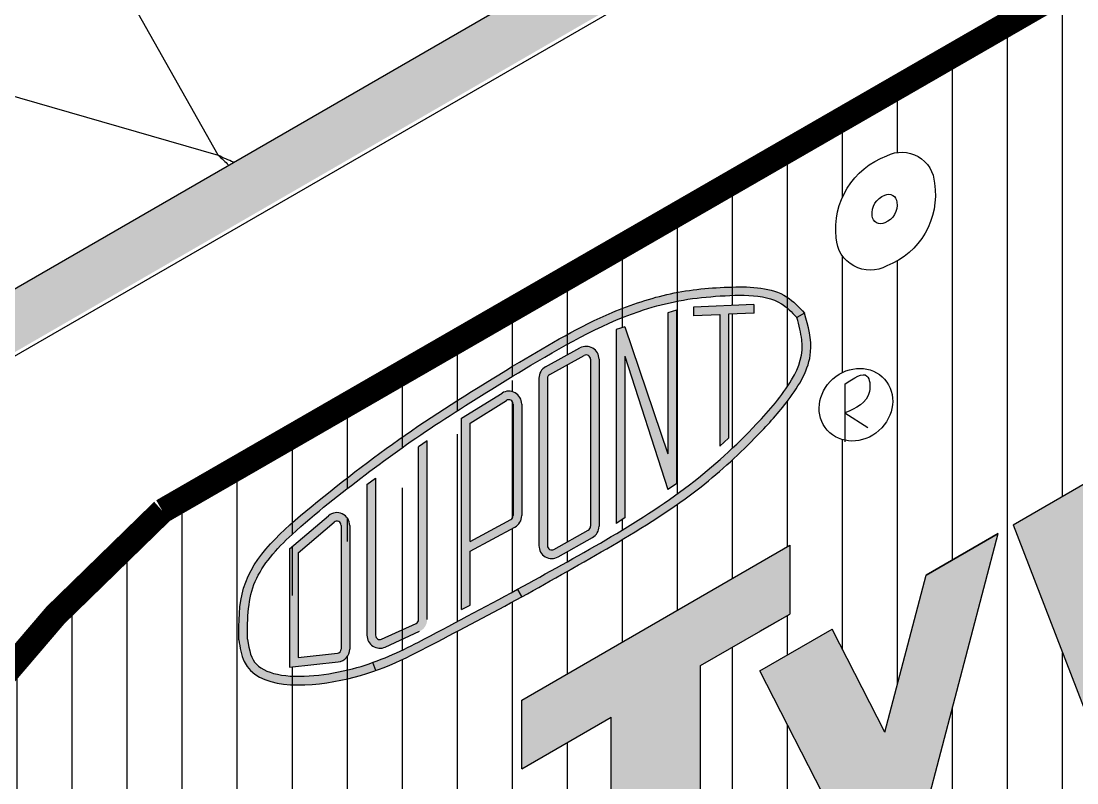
# Model space of a CAD drawing. Extents: x -129 to 51, y 0 to 100.
# Drawn here: x 18.335 to 22.173, y 54.736 to 57.504 of the extents above; entities that cross this region are included whole.
import ezdxf

# ---------------------------------------------------------------- set-up
doc = ezdxf.new("R2010")
doc.units = 0
doc.header["$LTSCALE"] = 1.5
doc.header["$MEASUREMENT"] = 0
doc.linetypes.add('DASHED', pattern=[0.75, 0.5, -0.25])
for name, color, linetype in [('DUPONTLOGO', 242, 'CONTINUOUS'), ('FASTENING', 7, 'CONTINUOUS'), ('INSULATION', 40, 'CONTINUOUS'), ('STRUCTURE', 252, 'CONTINUOUS'), ('TYVEK', 160, 'DASHED')]:
    doc.layers.add(name, color=color, linetype=linetype)

# ---------------------------------------------------------------- blocks, each defined once
blk = doc.blocks.new('A$C1409495A')
at = {"layer": 'DUPONTLOGO', "color": 242}
for p, q in [((0.2343235615273898, 0.523827359091797), (0.2343235615273898, 1.616091367395711e-07)), ((0.2343235615273898, 0.2619137603504669), (0.4408312526641112, 0.1288168849679323))]:
    blk.add_line(p, q, dxfattribs=at)
blk.add_ellipse((0.333973993873542, 0.3360725358395484), major_axis=(0.2603864479023359, 0.231586749987972), ratio=0.9031737347499492, dxfattribs=at)
blk.add_spline([(0.2343235615273898, 0.523827359091797), (0.4345512185534517, 0.5967801724010542), (0.456416738787766, 0.4563911861724819), (0.2343235615273898, 0.2619137603504669)], degree=3, dxfattribs=at)

msp = doc.modelspace()

# ---------------------------------------------------------------- hatches: boundary and pattern name
at = {"layer": 'DUPONTLOGO'}
h = msp.add_hatch(color=242, dxfattribs=at)
edge = h.paths.add_edge_path()
edge.add_spline(control_points=[(21.18313473866252, 56.44301636680471), (21.16252282047135, 56.46483620886859), (21.09483393649373, 56.53649187643789), (20.90726054360014, 56.54235882847046), (20.69614941034956, 56.52233711670365), (20.42975482783572, 56.43372384967613), (20.25625272563936, 56.33044987156883), (20.14654792285487, 56.26515007832361)], knot_values=[0, 0, 0, 0, 0.220285061790062, 0.7234091388884258, 1.286951353986312, 1.843132986659582, 2.799533914085796, 2.799533914085796, 2.799533914085796, 2.799533914085796], degree=3, periodic=0)
edge.add_spline(control_points=[(20.14654792285487, 56.26515007832361), (20.01330506028089, 56.18375918932195), (19.74907528670683, 56.0223554506417), (19.41349047025367, 55.76408698460081), (19.12666477546554, 55.51704423997105), (19.12640875432989, 55.32032740988859), (19.12632440467436, 55.2555163668047)], knot_values=[0, 0, 0, 0, 1.163314494387957, 2.30693276554946, 3.267609377414544, 3.739631528208764, 3.739631528208764, 3.739631528208764, 3.739631528208764], degree=3, periodic=0)
edge.add_spline(control_points=[(19.12632440467436, 55.2555163668047), (19.12657988226936, 55.25389386771885), (19.12683535986435, 55.252271368633), (19.12709205984509, 55.25064991025646)], knot_values=[0, 0, 0, 0, 0.0117372134535125, 0.0117372134535125, 0.0117372134535125, 0.0117372134535125], degree=3, periodic=0)
edge.add_line((19.1270920598451, 55.25064991025638), (19.15796640814419, 55.25553920869367))
edge.add_spline(control_points=[(19.1579664081442, 55.25553920869368), (19.15783668345579, 55.25633992850307), (19.15770726777725, 55.25714499810686), (19.15757808062349, 55.25795442201199)], knot_values=[0.001174582396085617, 0.001174582396085617, 0.001174582396085617, 0.001174582396085617, 0.002358172592853305, 0.002358172592853305, 0.002358172592853305, 0.002358172592853305], degree=3, periodic=0)
edge.add_spline(control_points=[(19.15757808063003, 55.25795442197224), (19.15771029139091, 55.33584026878042), (19.1594132124082, 55.40717117840082), (19.21309063705771, 55.5294769311438), (19.26234096311895, 55.58564281023571), (19.40446965374517, 55.71622899498848), (19.49783502649384, 55.78811177030466), (19.67454666604358, 55.92291314776228), (19.76345915109091, 55.98590404600638), (19.95620081170323, 56.11225179704718), (20.05937946295166, 56.17528457360184), (20.1625316697387, 56.23829710203511)], knot_values=[0.001204580648238207, 0.001204580648238207, 0.001204580648238207, 0.001204580648238207, 0.1148556554967574, 0.1148556554967574, 0.2297113109935148, 0.2297113109935148, 0.3984913275604529, 0.3984913275604529, 0.5672713441273911, 0.5672713441273911, 0.7479263056417517, 0.7479263056417517, 0.7479263056417517, 0.7479263056417517], degree=3, periodic=0)
edge.add_spline(control_points=[(20.1625316697387, 56.23829710203511), (20.29894343346719, 56.31949372917983), (20.4344772581158, 56.3993068624261), (20.6667024853537, 56.47847889388898), (20.75222163878148, 56.49590964631732), (20.93216851187686, 56.50993607508007), (21.03580167785808, 56.51580244113505), (21.11751649891708, 56.46569641089818), (21.13563333667221, 56.44764838097851), (21.15503751565171, 56.42723715615469)], knot_values=[0, 0, 0, 0, 0.2378461726929006, 0.2378461726929006, 0.3759363467751121, 0.3759363467751121, 0.5140265208573236, 0.5140265208573236, 0.5560477353908875, 0.5560477353908875, 0.5560477353908875, 0.5560477353908875], degree=3, periodic=0)
edge.add_line((21.15503751565178, 56.42723715615463), (21.18313473866249, 56.44301636680473))
for color, points in [(242, [(20.49847957166842, 55.67798204360567), (20.52972957166819, 55.69864489169123), (20.52972957166865, 56.28672705610951), (20.68597957166842, 55.8019591321201), (20.71722957166842, 55.82262198020584), (20.71722957166842, 56.4539855339652), (20.68597957166865, 56.44394197781425), (20.68597957166865, 55.9311913104799), (20.52972957166853, 56.39372419705913), (20.49847957166842, 56.38368064090808)]), (242, [(20.90607095443168, 56.43882665365229), (20.99847957166831, 56.44279688333778), (20.99847957166843, 56.47407571210495), (20.77972957166842, 56.46467737059015), (20.77972957166842, 56.433398541823), (20.87482095443168, 56.43748403343589), (20.87482095443168, 55.95963966191713), (20.90607095443168, 55.98890462861723)]), (182, [(22.37391966886603, 55.3838070520837), (22.20316649339291, 55.82509440768276), (21.94090696697376, 55.67367879950724), (22.21153990565641, 54.97426636680469), (22.53629943207555, 55.16176636680468), (22.8069323707582, 56.17367879950726), (22.54467284433905, 56.02226319133163)]), (242, [(19.81097957166853, 55.97902210752396), (19.77972957166853, 55.9576318119562), (19.77972957166831, 55.32926421106404, -0.293438824916739), (19.77060525263899, 55.3150557005187), (19.64560525263898, 55.25786567213778, -0.5462656304043499), (19.62347957166831, 55.27207418268314), (19.62347957166842, 55.84297669233699), (19.59222957166853, 55.82078121022009), (19.59222957166831, 55.27207418268306, 0.5462656304051979), (19.65860661458043, 55.22944865104704), (19.78360661458054, 55.28663867942804, 0.2934388249164515), (19.81097957166842, 55.32926421106404)]), (182, [(21.88678037923726, 55.64242879950723), (21.62452085281811, 55.49101319133147), (21.47457834094881, 54.92045796908911), (21.2830145018719, 55.29384440768281), (21.02075497545284, 55.14242879950721), (21.35943011004769, 54.48230054693125), (21.237261326399, 54.01742879950731), (21.49952085281812, 54.16884440768288)]), (182, [(20.47948909808756, 54.97426636680464), (20.47948909808756, 53.97426636680467), (20.80424862450671, 54.16176636680467), (20.80424862450682, 55.16176636680467), (21.12900815092596, 55.34926636680468), (21.12900815092596, 55.59926636680468), (20.15472957166842, 55.03676636680468), (20.15472957166842, 54.78676636680468)])]:
    msp.add_hatch(color=color, dxfattribs=at).paths.add_polyline_path(points)
h = msp.add_hatch(color=242, dxfattribs=at)
edge = h.paths.add_edge_path()
edge.add_spline(control_points=[(21.18313473866252, 56.44301636680471), (21.19606193711238, 56.39551171604316), (21.22647120665921, 56.28376424536425), (21.13170610635148, 56.12778536764754), (20.99025425506657, 55.97239964589383), (20.7847988559241, 55.78153433393906), (20.48801251417258, 55.59735413193458), (20.26520182798854, 55.47328256383913), (20.15472957166844, 55.41176636680469)], knot_values=[0, 0, 0, 0, 0.07140672790437241, 0.16797347427779, 0.251697098529822, 0.3916885399395568, 0.5846187000068773, 0.7743438912938334, 0.7743438912938334, 0.7743438912938334, 0.7743438912938334], degree=3, periodic=0)
edge.add_line((20.15472957166844, 55.41176636680476), (20.13996402762302, 55.43931254016188))
edge.add_spline(control_points=[(20.13996397161804, 55.43931250900039), (20.35417684773561, 55.55858615004926), (20.57260661198975, 55.67269575248081), (20.85180774303849, 55.88554227160704), (20.93340146006445, 55.96133082749778), (21.0551286396279, 56.08960962287577), (21.1013323912353, 56.14248074761172), (21.16454824158959, 56.24876011159699), (21.17894506769058, 56.29442616580791), (21.16976703171727, 56.37137502568829), (21.16275719647252, 56.39870797079035), (21.15503751565171, 56.42723715615462)], knot_values=[0.0002505584379334802, 0.0002505584379334802, 0.0002505584379334802, 0.0002505584379334802, 0.3681301305683303, 0.3681301305683303, 0.5353339496185356, 0.5353339496185356, 0.6400473331687101, 0.6400473331687101, 0.7273425474151587, 0.7273425474151587, 0.7705355621334626, 0.7705355621334626, 0.7705355621334626, 0.7705355621334626], degree=3, periodic=0)
edge.add_line((21.15503751565171, 56.42723715615465), (21.18313473866242, 56.44301636680473))
h = msp.add_hatch(color=242, dxfattribs=at)
h.paths.add_polyline_path([(20.43597957166831, 56.27555047741421, 0.5705986825332909), (20.36649649519811, 56.31661311862633), (20.241496495198, 56.2477912047075, 0.2733997692986938), (20.21722957166831, 56.20672856349539), (20.21722957166853, 55.59797746915996, 0.5736723652120748), (20.28709202337789, 55.55712599808597), (20.41209202337777, 55.62746450458582, 0.2709125763483403), (20.43597957166842, 55.66831597565983)])
h.paths.add_polyline_path([(20.24847957166842, 55.59797746916, 0.5736723652121557), (20.27176705557154, 55.58436031213533), (20.39676705557154, 55.65469881863524, 0.270912576348355), (20.40472957166842, 55.66831597565991), (20.40472957166842, 56.27555047741425, 0.5705986825360141), (20.38156854617828, 56.28923802448496), (20.25656854617839, 56.22041611056614, 0.2733997692978893), (20.24847957166853, 56.20672856349546)], flags=16)
h = msp.add_hatch(color=242, dxfattribs=at)
h.paths.add_polyline_path([(19.93597957166831, 55.36535518759528), (19.96722957167615, 55.38219875569848), (19.9672295717663, 55.5779172079471), (20.13009503699457, 55.66570074569245, 0.2758007751185078), (20.15472957145798, 55.7069636505351), (20.15472957163215, 56.11262318348217, 0.5880955590562669), (20.08312683389452, 56.1524453458165), (19.93597957191159, 56.06107363992033)])
h.paths.add_polyline_path([(19.96722957178256, 55.61341746550866), (20.11526805997014, 55.6932093489344, 0.2758007751164118), (20.12347957145787, 55.70696365054854), (20.12347957163215, 56.11262318349559, 0.5880955590582391), (20.09961199238624, 56.12589723760705), (19.96722957198026, 56.04369382165387)], flags=16)
at = {"layer": 'DUPONTLOGO', "linetype": 'CONTINUOUS'}
h = msp.add_hatch(color=256, dxfattribs=at)
edge = h.paths.add_edge_path()
edge.add_line((19.31097957166841, 55.58674409253119), (19.31097957166841, 55.15610909091571))
edge.add_line((19.31097957166841, 55.15610909091571), (19.48800004601671, 55.17565878831851))
edge.add_arc((19.4828545716683, 55.22225052276498), 0.04687500000000024, 276.3020641363324, 359.9999999999296)
edge.add_line((19.5297295716683, 55.22225052276492), (19.52972957166875, 55.67111054499559))
edge.add_arc((19.48285457166875, 55.67111054499564), 0.04687500000000024, 359.9999999999345, 490.3159340501479)
edge.add_line((19.45252635977144, 55.70685219000697), (19.31097957166841, 55.58674409253119))
edge = h.paths.add_edge_path(flags=16)
edge.add_line((19.3422295716683, 55.57227673580917), (19.34222957166841, 55.19100025439571))
edge.add_line((19.34222957166841, 55.19100025439571), (19.4845697297844, 55.20671994461618))
edge.add_arc((19.4828545716683, 55.22225052276498), 0.01562500000000008, 276.3020641363324, 359.9999999999296)
edge.add_line((19.49847957166818, 55.22225052276496), (19.49847957166875, 55.67111054499563))
edge.add_arc((19.48285457166875, 55.67111054499564), 0.01562500000000008, 359.9999999999345, 490.3159340501479)
edge.add_line((19.47274516770298, 55.68302442666609), (19.3422295716683, 55.57227673580917))
at = {"layer": 'DUPONTLOGO'}
h = msp.add_hatch(color=242, dxfattribs=at)
edge = h.paths.add_edge_path()
edge.add_spline(control_points=[(20.13996397161822, 55.4393125090004), (20.01724962081585, 55.37352952950472), (19.89463649284858, 55.30725475255592), (19.72524011793877, 55.21996372361433), (19.67229156709595, 55.19439608473575), (19.61348056170458, 55.17340463546888)], knot_values=[0.2810519083259743, 0.2810519083259743, 0.2810519083259743, 0.2810519083259743, 0.4864092395876137, 0.4864092395876137, 0.5821236414411974, 0.5821236414411974, 0.5821236414411974, 0.5821236414411974], degree=3, periodic=0)
edge.add_line((19.61348056170457, 55.17340463546887), (19.62398449516567, 55.14397613550928))
edge.add_spline(control_points=[(19.62398449516567, 55.14397613550928), (19.69805929772554, 55.17042009152081), (19.86465019534328, 55.25627544789477), (20.04455809379763, 55.35271127454403), (20.15472957166844, 55.41176636680469)], knot_values=[1.40530041600684, 1.40530041600684, 1.40530041600684, 1.40530041600684, 1.988796057392389, 2.910618207206029, 2.910618207206029, 2.910618207206029, 2.910618207206029], degree=3, periodic=0)
edge.add_line((20.15472951514692, 55.41176633650823), (20.13996397161825, 55.4393125090004))
h = msp.add_hatch(color=242, dxfattribs=at)
edge = h.paths.add_edge_path()
edge.add_line((19.62398449516567, 55.14397613550928), (19.61348056170457, 55.17340463546888))
edge.add_spline(control_points=[(19.61348056170457, 55.17340463546888), (19.59469634801874, 55.16669997422427), (19.57531406942419, 55.16046215812101), (19.47166609614937, 55.13125209439735), (19.36296919646352, 55.11469144138651), (19.24116806182351, 55.13395257232499), (19.20951983740392, 55.14738384193654), (19.17184882799555, 55.18579086528126), (19.1645140119404, 55.21512441850697), (19.1579664081442, 55.25553920869368)], knot_values=[0.002358172592853314, 0.002358172592853314, 0.002358172592853314, 0.002358172592853314, 0.03292931765770496, 0.03292931765770496, 0.1592148645761405, 0.1592148645761405, 0.221312472747484, 0.221312472747484, 0.2810519083259742, 0.2810519083259742, 0.2810519083259742, 0.2810519083259742], degree=3, periodic=0)
edge.add_line((19.1579664081442, 55.25553920869368), (19.12709205984512, 55.25064991025639))
edge.add_spline(control_points=[(19.12709205984509, 55.25064991025646), (19.13127346222937, 55.22423787118187), (19.15689769982149, 55.07560251810956), (19.42218590897927, 55.08299783494377), (19.58510320060761, 55.13009590623517), (19.62398449516567, 55.14397613550928)], knot_values=[0.0117372134535125, 0.0117372134535125, 0.0117372134535125, 0.0117372134535125, 0.2029254331721758, 1.099028038328669, 1.405300416006835, 1.405300416006835, 1.405300416006835, 1.405300416006835], degree=3, periodic=0)
at = {"layer": 'STRUCTURE'}
h = msp.add_hatch(dxfattribs=at)
h.set_pattern_fill('AR-SAND', color=256, scale=0.25, style=0)
h.set_pattern_definition([(37.50000000000001, (42.1475380656392, 3.360580708223253), (-0.01574833952740204, 0.4817059422532897), [0, -0.38, 0, -0.425, 0, -0.40625]), (7.499999999999999, (42.1475380656392, 3.360580708223253), (0.4424441763169318, 0.7055365163074351), [0, -0.205, 0, -0.3425, 0, -0.13125]), (327.5, (41.84003806563919, 3.360580708223253), (0.7785354654378738, 0.001414763384241124), [0, -0.125, 0, -0.45, 0, -0.5875]), (317.5, (41.84003806563919, 3.360580708223253), (0.7515316511430733, 0.2194188912335623), [0, -0.0625, 0, -0.295, 0, -0.3375])])
h.paths.add_polyline_path([(26.14097534454596, 60.82130520322249), (25.93346458902232, 60.93243892033657), (18.03342502005539, 56.37134894858404), (18.23342502005541, 56.2558788947461)])
h.paths.add_polyline_path([(18.24513628459767, 56.24911739301007), (18.0334250200554, 56.37134894858403, 0.02202440919495274), (16.84693383929339, 54.87330372245079, 0.06029966926027795), (16.34971062569689, 53.98046696718202, 0.04506024657636597), (16.00721538347437, 52.86384404979011, 0.02073115222964359), (15.75801951966604, 51.37737546503193, -0.04479910819463411), (15.56959161803926, 50.51110643926955, -0.02091384948871538), (15.37997222354544, 49.98436061346246, -0.05565526587535707), (15.07651613285285, 49.42697873939607, -0.01612494577826618), (14.47202679047921, 48.61846836033071, -0.03370422444087551), (13.98638800213907, 48.08834372586792), (12.92698837822125, 47.07783496825171), (13.12698837822118, 46.96236491441385), (13.12698837822118, 46.93693315967219), (14.15203901143912, 47.91467811868597, 0.03370422444086479), (14.65950923055978, 48.46863400291748, 0.01612494577826873), (15.27326553964739, 49.28953904016035, 0.05565526587535749), (15.60219034063852, 49.89370131479096, 0.02091384948871565), (15.79860704392435, 50.43932946032309, 0.04479910819463601), (15.99615765710624, 51.34753878464493, -0.02073115222964427), (16.24206443964656, 52.81438779826377, -0.04506024657635373), (16.57190044837503, 53.8897383460184, -0.06032015627787331), (17.0412535558954, 54.73244932425321, -0.02256722528568807)])
h.paths.add_polyline_path([(13.12698837822119, 46.96236491441384), (12.92698837822125, 47.07783496825172), (12.92516137111753, 43.88994149308294), (13.12698837822119, 44.00646636996397)])
h.paths.add_polyline_path([(13.12698837822119, 44.00646636996399), (12.92516137111753, 43.88994149308296), (12.92382686684543, 41.56140240146918), (13.12698837822118, 41.67869775475095)])
h.paths.add_polyline_path([(13.12698837822119, 41.67869775475095), (12.92382686684542, 41.56140240146918), (12.92332144960228, 40.67951402324987), (13.12698837822119, 40.56192686718671)])
at = {"layer": 'TYVEK', "linetype": 'CONTINUOUS'}
h = msp.add_hatch(dxfattribs=at)
h.set_pattern_fill('_USER', color=23, scale=0.2, angle=90, style=0, pattern_type=0)
h.set_pattern_definition([(90, (46.92086073828949, 4.450215177516299), (-0.2, 1.224646799147353e-17), [])])
h.paths.add_polyline_path([(26.15268660908933, 55.7060973021497), (26.15268660908932, 59.93418874641839), (18.84865655728817, 55.72398571385559, 0.1848847346174889), (16.8928961964907, 51.95124372632974, -0.2090498273154992), (14.47554690615618, 47.09241318097661), (14.47554690615615, 42.19517480364613), (16.72992745729011, 43.49674202169917), (16.72992745729011, 42.86245739932899), (16.74970353697597, 42.87385676516881), (16.74970353697597, 43.40808180783795), (16.74970353697597, 46.74369590994041, 0.1873724276781026), (18.47762694137795, 49.51916773356331, -0.1847270097084923), (19.77953145922442, 52.03247096865214)])
h.paths.add_polyline_path([(20.4952807584281, 53.1869769423777), (20.62097271216329, 53.25954522570169, 0.3993521555093776), (20.69945272662566, 53.22731244478283, 0.4628738758270946), (20.77407263915395, 53.3373180289853, 0.3831592690513251), (20.64397454168456, 53.35386271455713, -0.3469283405920024), (20.48400276444248, 53.46664142577772, -0.3477098040752655), (20.63899285205736, 53.71635189672717, -0.3833598428823601), (20.91193505246928, 53.65929350360977), (20.79052771517863, 53.58919894474339, 0.3060042769293316), (20.66427940375388, 53.61005873448379, -0.0005307271542823453), (20.66450011171002, 53.6101597160194, 0.4995739648528311), (20.61779383652276, 53.50963894565584, 0.3169971070557916), (20.68521986603657, 53.4823960314637, -0.3848399220599851), (20.91718611582163, 53.40258303284924, -0.35133031343654), (20.78491708633429, 53.13594585698393, -0.08200931940644268), (20.71913240144231, 53.10367109081655, -0.4325825023770511)], flags=16)
h.paths.add_polyline_path([(20.47948909808756, 53.97426636680467), (20.47948909808756, 54.97426636680462), (20.15472957166842, 54.78676636680468), (20.15472957166842, 55.03676636680468), (21.12900815092596, 55.59926636680468), (21.12900815092596, 55.34926636680468), (20.80424862450681, 55.16176636680467), (20.80424862450671, 54.16176636680466)], flags=16)
edge = h.paths.add_edge_path(flags=16)
edge.add_line((20.15472951563531, 55.41176633559709), (20.13996397161824, 55.43931250900042))
edge.add_spline(control_points=[(20.13996397161822, 55.4393125090004), (20.01724962081585, 55.37352952950472), (19.89463649284858, 55.30725475255592), (19.72524011793877, 55.21996372361433), (19.67229156709595, 55.19439608473576), (19.61348056170457, 55.17340463546888)], knot_values=[0.2810519083259738, 0.2810519083259738, 0.2810519083259738, 0.2810519083259738, 0.4864092395876133, 0.4864092395876133, 0.5821236414411977, 0.5821236414411977, 0.5821236414411977, 0.5821236414411977], degree=3, periodic=0)
edge.add_line((19.61348056170456, 55.17340463546889), (19.62398449516567, 55.14397613550928))
edge.add_spline(control_points=[(19.62398449516567, 55.14397613550928), (19.69805929772554, 55.17042009152081), (19.86465019534328, 55.25627544789477), (20.04455809379763, 55.35271127454403), (20.15472957166844, 55.41176636680469)], knot_values=[0.5621201664027334, 0.5621201664027334, 0.5621201664027334, 0.5621201664027334, 0.7955184229569585, 1.164247282882411, 1.164247282882411, 1.164247282882411, 1.164247282882411], degree=3, periodic=0)
h.paths.add_polyline_path([(20.93307348414123, 53.54122672617171), (20.93307348414123, 53.67713392617172), (21.03387851696875, 53.73533373901037), (21.03387851696874, 53.93878382190978), (21.16978571696874, 54.01724988041456), (21.16978571696874, 53.81379979751515), (21.27059074979626, 53.8719996103538), (21.27059074979626, 53.73609241035378), (21.16978571696876, 53.67789259751516), (21.16978571696876, 53.5295188812653, 0.4361565547310169), (21.20839074132001, 53.50606562902658), (21.27059074979626, 53.54197682066394), (21.27059074979626, 53.42156587237989), (21.19150950731969, 53.37590829574824, -0.6348811617642993), (21.03387851696875, 53.47797754686103), (21.03387851696874, 53.59942653901037)], flags=16)
h.paths.add_polyline_path([(19.31097957166841, 55.15610909091571), (19.31097957166841, 55.58674409253119), (19.45252635977144, 55.70685219000697, -0.6390099729073766), (19.52972957166875, 55.67111054499565), (19.5297295716683, 55.22225052276492, -0.382352585509716), (19.48800004601671, 55.17565878831851)], flags=16)
edge = h.paths.add_edge_path(flags=16)
edge.add_spline(control_points=[(21.18313473866252, 56.44301636680471), (21.19606193711241, 56.39551171604317), (21.22647120665934, 56.28376424536428), (21.13170610635152, 56.12778536764753), (20.99025425506663, 55.97239964589384), (20.78479885592392, 55.78153433393908), (20.48801251417265, 55.59735413193457), (20.26520182798852, 55.47328256383912), (20.15472957166844, 55.41176636680469)], knot_values=[0, 0, 0, 0, 0.1428134558087371, 0.3359469485555722, 0.5033941970596363, 0.7833770798791058, 1.169237400013751, 1.548687782587648, 1.548687782587648, 1.548687782587648, 1.548687782587648], degree=3, periodic=0)
edge.add_line((20.15472957166842, 55.41176636680468), (20.13996402765187, 55.43931254010828))
edge.add_spline(control_points=[(20.13996397161804, 55.43931250900039), (20.35417684773561, 55.55858615004926), (20.57260661198975, 55.67269575248081), (20.85180774303849, 55.88554227160704), (20.93340146006445, 55.96133082749778), (21.0551286396279, 56.08960962287577), (21.1013323912353, 56.14248074761172), (21.16454824158959, 56.24876011159699), (21.17894506769058, 56.29442616580791), (21.16976703171727, 56.37137502568829), (21.16275719647252, 56.39870797079035), (21.15503751565171, 56.42723715615462)], knot_values=[0.0002505584379334802, 0.0002505584379334802, 0.0002505584379334802, 0.0002505584379334802, 0.3681301305683303, 0.3681301305683303, 0.5353339496185356, 0.5353339496185356, 0.6400473331687101, 0.6400473331687101, 0.7273425474151587, 0.7273425474151587, 0.7705355621334626, 0.7705355621334626, 0.7705355621334626, 0.7705355621334626], degree=3, periodic=0)
edge.add_spline(control_points=[(21.15503751565171, 56.42723715615469), (21.13563333667221, 56.44764838097851), (21.11751649891708, 56.46569641089818), (21.03580167785808, 56.51580244113505), (20.93216851187686, 56.50993607508007), (20.75222163878148, 56.49590964631732), (20.6667024853537, 56.47847889388898), (20.4344772581158, 56.3993068624261), (20.29894343346719, 56.31949372917983), (20.1625316697387, 56.23829710203511)], knot_values=[0, 0, 0, 0, 0.04202121453356389, 0.04202121453356389, 0.1801113886157754, 0.1801113886157754, 0.3182015626979868, 0.3182015626979868, 0.5560477353908875, 0.5560477353908875, 0.5560477353908875, 0.5560477353908875], degree=3, periodic=0)
edge.add_spline(control_points=[(19.15757808063003, 55.25795442197224), (19.15771029139091, 55.33584026878042), (19.1594132124082, 55.40717117840082), (19.21309063705771, 55.5294769311438), (19.26234096311895, 55.58564281023571), (19.40446965374517, 55.71622899498848), (19.49783502649384, 55.78811177030466), (19.67454666604358, 55.92291314776228), (19.76345915109091, 55.98590404600638), (19.95620081170323, 56.11225179704718), (20.05937946295166, 56.17528457360184), (20.1625316697387, 56.23829710203511)], knot_values=[0.001204580648238207, 0.001204580648238207, 0.001204580648238207, 0.001204580648238207, 0.1148556554967574, 0.1148556554967574, 0.2297113109935148, 0.2297113109935148, 0.3984913275604529, 0.3984913275604529, 0.5672713441273911, 0.5672713441273911, 0.7479263056417517, 0.7479263056417517, 0.7479263056417517, 0.7479263056417517], degree=3, periodic=0)
edge.add_spline(control_points=[(20.1625316697387, 56.23829710203511), (20.29894343346719, 56.31949372917983), (20.4344772581158, 56.3993068624261), (20.6667024853537, 56.47847889388898), (20.75222163878148, 56.49590964631732), (20.93216851187686, 56.50993607508007), (21.03580167785808, 56.51580244113505), (21.11751649891708, 56.46569641089818), (21.13563333667221, 56.44764838097851), (21.15503751565171, 56.42723715615469)], knot_values=[0, 0, 0, 0, 0.2378461726929006, 0.2378461726929006, 0.3759363467751121, 0.3759363467751121, 0.5140265208573236, 0.5140265208573236, 0.5560477353908875, 0.5560477353908875, 0.5560477353908875, 0.5560477353908875], degree=3, periodic=0)
edge.add_line((21.15503751565177, 56.42723715615461), (21.18313473866251, 56.44301636680471))
h.paths.add_polyline_path([(19.34222957166842, 55.19100025439572), (19.34222957166829, 55.57227673580915), (19.47274516770298, 55.68302442666609, -0.6390099729074254), (19.49847957166875, 55.67111054499565), (19.49847957166816, 55.20825611268233)], flags=0)
h.paths.add_polyline_path([(21.31203402377044, 53.58658930769602), (21.31203402377044, 53.89851715776512), (21.42973311152764, 53.96647075776509), (21.42973311152764, 53.68098745256631, 0.4598255834214107), (21.54890464430121, 53.73056932277846), (21.54890464430121, 54.03527447429167), (21.66660373205841, 54.10322807429163), (21.66660373205841, 53.6502040742917), (21.54890464430121, 53.58225047429177), (21.54890464430121, 53.63607918800506, -0.6959710472274225)], flags=16)
h.paths.add_polyline_path([(21.237261326399, 54.01742879950729), (21.35943011004769, 54.48230054693124), (21.02075497545283, 55.14242879950721), (21.28301450187193, 55.29384440768275), (21.47457834094881, 54.92045796908911), (21.62452085281814, 55.49101319133161), (21.88678037923727, 55.64242879950721), (21.49952085281813, 54.16884440768289)], flags=16)
h.paths.add_polyline_path([(19.9359795716683, 55.36535518759526), (19.93597957191159, 56.06107363992032), (20.08312683389452, 56.1524453458165, -0.5880955590562668), (20.15472957163215, 56.11262318348217), (20.15472957145798, 55.7069636505351, -0.2758007751185078), (20.13009503699457, 55.66570074569245), (19.9672295717663, 55.5779172079471), (19.96722957167615, 55.38219875569848)], flags=16)
h.paths.add_polyline_path([(19.96722957178256, 55.6134174655088), (19.96722957198027, 56.04369382165387), (20.09961199238624, 56.12589723760705, -0.5880955590574741), (20.12347957163215, 56.11262318349562), (20.12347957145386, 55.69763530582629)], flags=0)
h.paths.add_polyline_path([(20.21722957166853, 55.59797746915996), (20.21722957166831, 56.20672856349537, -0.273399769299196), (20.24149649519806, 56.24779120470753), (20.36649649519811, 56.31661311862633, -0.5705986825334423), (20.43597957166831, 56.27555047741419), (20.43597957166842, 55.66831597565983, -0.2709125763483397), (20.41209202337777, 55.62746450458582), (20.28709202337789, 55.55712599808597, -0.5736723652120748)], flags=16)
h.paths.add_polyline_path([(21.7115245394193, 53.94857259828983, -0.2576403943727196), (21.86655989063007, 54.23735865285411, -0.4351274600592392), (22.1393012880347, 54.20608228951323), (22.0001363808266, 54.1257353928749, 0.3602356893497272), (21.87913869247768, 54.11169754836844, 0.3084390351175563), (21.84853975073571, 53.97963350777056, 0.3993521555109383), (21.92701976519821, 53.94740072685139, 0.3480232729077745), (22.02835676246023, 54.06574767933526), (22.16742566361996, 54.14603914685573, -0.2914129419644483), (22.01248412490679, 53.85603413905245, -0.08200931940632017), (21.9466994400149, 53.82375937288513, -0.5131396402509151)], flags=16)
h.paths.add_polyline_path([(20.24847957166842, 55.59797746916), (20.24847957166853, 56.21596252090686), (20.38156854617828, 56.28923802448496, -0.5705986825352611), (20.40472957166842, 56.27555047741428), (20.40472957166842, 55.65917939055713), (20.27176705557154, 55.58436031213533, -0.5736723652121564)], flags=0)
h.paths.add_polyline_path([(20.49847957166842, 55.67798204360567), (20.49847957166842, 56.38368064090808), (20.52972957166853, 56.39372419705913), (20.68597957166865, 55.93119131047989), (20.68597957166865, 56.44394197781424), (20.71722957166842, 56.45398553396519), (20.71722957166842, 55.82262198020582), (20.68597957166842, 55.8019591321201), (20.52972957166865, 56.2867270561095), (20.52972957166819, 55.69864489169125)], flags=16)
h.paths.add_polyline_path([(22.17722920202143, 54.20788106619155, -0.2576403943726342), (22.33226455323207, 54.4966671207558, -0.4351274600595104), (22.60500595063683, 54.465390757415), (22.46584104342872, 54.38504386077668, 0.3602356893497001), (22.34484335507982, 54.37100601627021, 0.3084390351175563), (22.31424441333785, 54.23894197567233, 0.3993521555109131), (22.39272442780034, 54.20670919475316, 0.3480232729078032), (22.49406142506237, 54.32505614723704), (22.64703797664994, 54.41337720047582, -0.1028428954582379), (22.62481601122314, 54.47627200376598, -0.2576403943726852), (22.77985136243388, 54.76505805833023, -0.5350210848522193), (23.08016920103828, 54.68003793091142, -0.2970257038306214), (22.92577559671052, 54.38373354452852, -0.08200931940615812), (22.85999091181876, 54.35145877836128, -0.3897296338737826), (22.64703797664994, 54.41337720047581), (22.63313032622091, 54.40534761475682, -0.2914129419632285), (22.47818878750892, 54.11534260695423, -0.08200931940634186), (22.41240410261701, 54.0830678407869, -0.5131396402507649)], flags=16)
h.paths.add_polyline_path([(20.87482095443168, 55.95963966191712), (20.87482095443167, 56.43748403343589), (20.77972957166842, 56.43339854182299), (20.77972957166842, 56.46467737059014), (20.99847957166842, 56.47407571210496), (20.99847957166831, 56.44279688333778), (20.90607095443167, 56.43882665365228), (20.90607095443168, 55.98890462861723)], flags=16)
edge = h.paths.add_edge_path(flags=16)
edge.add_ellipse((21.36959525012854, 56.1102298239698), major_axis=(0.1041545791609654, 0.09263469999515575), ratio=0.9031737347499474, start_angle=1.9326762412674725e-11, end_angle=213.8665434005842, ccw=False)
edge.add_ellipse((21.36959525012854, 56.1102298239698), major_axis=(0.1041545791609654, 0.09263469999515575), ratio=0.9031737347499474, start_angle=213.8665434005842, end_angle=360.0000000000193, ccw=False)
h.paths.add_polyline_path([(22.21153990565641, 54.97426636680468), (21.94090696697377, 55.67367879950724), (22.20316649339292, 55.82509440768277), (22.37391966886603, 55.38380705208371), (22.54467284433904, 56.0222631913316), (22.8069323707582, 56.17367879950724), (22.53629943207556, 55.1617663668047)], flags=16)
edge = h.paths.add_edge_path(flags=16)
edge.add_spline(control_points=[(21.32973507719008, 56.1853317532707), (21.36205701574683, 56.20725130049728), (21.41592878780341, 56.24378515039929), (21.42873609529777, 56.12461968115682), (21.36963399914622, 56.09832049348567), (21.32973507719008, 56.08056631377416)], knot_values=[0, 0, 0, 0, 0.2131037953859143, 0.3551853509425856, 0.6503918016511808, 0.6503918016511808, 0.6503918016511808, 0.6503918016511808], degree=3, periodic=0)
edge.add_line((21.32973507719008, 56.08056631377417), (21.32973507719008, 56.18533175327068))
h.paths.add_polyline_path([(22.76183122253954, 54.50733291324671, -0.02640882966209148), (22.75786110228588, 54.51939889865678, 0.05170444221436347)], flags=0)
h.paths.add_polyline_path([(21.29784431918457, 56.71633705823967, -0.3458248453514607), (21.48175630648505, 57.01487516024352, -0.546252201092799), (21.65496138724194, 56.91487516024351, -0.3537160203436518), (21.48175630648505, 56.61487516024351, -0.5560120530374328)], flags=16)
h.paths.add_polyline_path([(23.14627880209708, 54.51061105341829), (23.09723751553157, 55.13618087429153), (23.23314471553158, 55.21464693279644), (23.25220798107857, 54.72870141042793), (23.32131009104599, 55.26554923608287), (23.4390091788032, 55.33350283608291), (23.50811128877063, 54.87644725401042), (23.52717455431764, 55.38440513936938), (23.66308175431764, 55.46287119787421), (23.61404046775211, 54.78067337700075), (23.4473000934294, 54.68440577700073), (23.38015963492459, 54.99409890789779), (23.3130191764198, 54.60687865341825)], flags=16)
h.paths.add_polyline_path([(21.42881374953741, 56.79715790695775, -0.3458248453514607), (21.47479174636253, 56.8717924324587, -0.546252201092737), (21.51809301655176, 56.84679243245871, -0.3537160203436518), (21.47479174636253, 56.77179243245871, -0.5560120530374328)], flags=0)
edge = h.paths.add_edge_path(flags=16)
edge.add_spline(control_points=[(23.57868367557109, 56.04537782310673), (23.5726727730946, 55.96589528042229), (23.55643836437956, 55.75122666972769), (23.29061323105429, 55.5248087724968), (22.93419102320371, 55.51585755442912), (22.86812496679834, 55.6670066642499), (22.84652789517601, 55.71641748620695)], knot_values=[0, 0, 0, 0, 0.2331751422885797, 0.629765759285432, 0.945062044858626, 1.098190714087259, 1.098190714087259, 1.098190714087259, 1.098190714087259], degree=3, periodic=0)
edge.add_spline(control_points=[(22.8465278951761, 55.71641748620695), (22.83135222079324, 55.80198929302328), (22.80413194792159, 55.9554775580517), (22.86371554771468, 56.20964051961339), (23.06754789235315, 56.36828954071501), (23.28966681552835, 56.40372725222866), (23.53906999099936, 56.38869351521421), (23.56482701067606, 56.22642462980997), (23.57868367557128, 56.13912782310681)], knot_values=[0, 0, 0, 0, 0.2591187214942894, 0.4647755432335254, 0.7517583366371673, 0.9596592354267633, 1.159852938350307, 1.392956665632407, 1.392956665632407, 1.392956665632407, 1.392956665632407], degree=3, periodic=0)
edge.add_line((23.57868367557128, 56.13912782310683), (23.06105903159186, 55.84027709556609))
edge.add_arc((23.18306721278424, 55.87222420012321), 0.1261214246964334, 194.6731326845612, 367.7023353972596)
edge.add_line((23.30805073688838, 55.88912782310673), (23.57868367557109, 56.04537782310676))
h.paths.add_polyline_path([(23.68955701489904, 54.82427287582426), (23.68955701489904, 55.27729687582431), (23.82546421489905, 55.35576293432917), (23.82546421489905, 55.32494602438525, -0.3188248953897594), (24.03182830666801, 55.41350377098554), (23.99365485453922, 55.27102195531307, 0.4035437565147514), (23.82546421489905, 55.16078556203671), (23.82546421489905, 54.90273893432909)], flags=16)
edge = h.paths.add_edge_path(flags=0)
edge.add_spline(control_points=[(23.01605055121787, 56.00179143730617), (23.00159553129158, 56.01557538694644), (23.00159553129158, 56.03587155077305), (23.00285581648311, 56.09921378484938), (23.02569497120727, 56.14123642291845), (23.08604808543329, 56.19635717176618), (23.1703343943898, 56.23691737185867), (23.27335262408011, 56.25147707515183), (23.34502141242735, 56.2422497014951), (23.34723271787022, 56.19011681580498)], knot_values=[0.1693351350576057, 0.1693351350576057, 0.1693351350576057, 0.1693351350576057, 0.2360340609454792, 0.2360340609454792, 0.3507194281854419, 0.3507194281854419, 0.4654047954254047, 0.4654047954254047, 0.5437012250705168, 0.5437012250705168, 0.5437012250705168, 0.5437012250705168], degree=3, periodic=0)
edge.add_line((23.34723271787022, 56.19011681580499), (23.01605055121788, 56.00179143730617))
h.paths.add_polyline_path([(23.68970459906938, 55.82768515045267), (23.68970459906972, 57.08066240864651), (23.96033753775236, 57.23691240864652), (23.96033753775214, 56.41176636680366), (24.2850970641714, 57.02709758315429), (24.55573000285404, 57.18334758315428), (24.23097047643478, 56.56801636680359), (24.55573000285403, 56.32768515045267), (24.2850970641714, 56.17143515045268), (23.96033753775214, 56.41176636680364), (23.96033753775202, 55.98393515045268)], flags=16)
h.paths.add_polyline_path([(24.09853052069641, 55.32717411116359, -0.1092296168432812), (24.29688835349381, 55.45805578764922, 0.1905419740584557), (24.28695042756112, 55.50857140698931, 0.3531868843686313), (24.23418680484084, 55.51028552554521, 0.2690001157083129), (24.17732151016534, 55.44527712201987), (24.06098806154301, 55.37811197414201, -0.1102468081658687), (24.10381648844549, 55.5120466766606, -0.2386701257829997), (24.28527604903944, 55.60008008162052, -0.4337921550034186), (24.41458744125105, 55.45922514748123), (24.41458744125105, 55.24286938764918), (24.29688835349383, 55.17491578764919), (24.29688835349383, 55.20456975567059, -0.405813401011659), (24.11622078017517, 55.13846342519806, -0.4824874664260875)], flags=16)
h.paths.add_polyline_path([(24.17601667189355, 55.26942080153468, -0.3038765555787585), (24.19520321489529, 55.31458596774866, -0.1081086455132014), (24.29059539972607, 55.36755593149979, -0.0009435784860130236), (24.29059539972609, 55.28228166328711, -0.2711281288717222), (24.2241932859425, 55.23022292804015, -0.4382804466230776)], flags=0)
h.paths.add_polyline_path([(24.45752613971776, 55.09777605676771), (24.45752613971776, 55.26766005676772), (24.45752613971776, 55.40356725676772), (24.45752613971776, 55.7206840567677), (24.57522522747497, 55.78863765676771), (24.57522522747497, 55.75279562626374, -0.2200211352480761), (24.65983446930086, 55.83748682531161, -0.5384264693979046), (24.89485025537282, 55.70668430576384, -0.212748019111911), (24.77715116762009, 55.45219565266827, -0.08923826883565585), (24.66826704959788, 55.38602311337821, -0.1510529132693055), (24.57522522747497, 55.37440707143582), (24.57522522747497, 55.16572965676782)], flags=16)
h.paths.add_polyline_path([(24.59520677975569, 55.57027523636202, -0.03663702705794727), (24.59525896453298, 55.58904097550597, 0.08779684765062569)], flags=0)
h.paths.add_polyline_path([(24.75474261714665, 55.64783629581229, 0.0470060620695993), (24.75447242080319, 55.65800795153515, -0.02025577544846083)], flags=0)
edge = h.paths.add_edge_path(flags=16)
edge.add_ellipse((24.97584404129859, 55.28218199533848), major_axis=(0.1041545791609349, 0.09263469999518924), ratio=0.9031737347499496, start_angle=0, end_angle=213.8665434005655, ccw=False)
edge.add_ellipse((24.97584404129859, 55.28218199533848), major_axis=(0.1041545791609349, 0.09263469999518924), ratio=0.9031737347499496, start_angle=213.8665434005656, end_angle=360, ccw=False)
edge = h.paths.add_edge_path(flags=16)
edge.add_spline(control_points=[(24.93598386836013, 55.35728392463938), (24.96830580691688, 55.37920347186598), (25.02217757897347, 55.41573732176799), (25.03498488646783, 55.29657185252549), (24.97588279031628, 55.27027266485435), (24.93598386836013, 55.25251848514284)], knot_values=[0, 0, 0, 0, 0.08524151815436572, 0.1420741403770343, 0.2601567206604724, 0.2601567206604724, 0.2601567206604724, 0.2601567206604724], degree=3, periodic=0)
edge.add_line((24.93598386836014, 55.25251848514284), (24.93598386836013, 55.35728392463938))
h.paths.add_polyline_path([(15.09556986000046, 44.59770196807783, -0.3537160203436517), (14.92236477924357, 44.29770196807782, -0.556012053037433), (14.73845279194308, 44.39916386607398, -0.3458248453514607), (14.92236477924357, 44.69770196807782, -0.546252201092799)], flags=16)
h.paths.add_polyline_path([(14.95870148931026, 44.52961924029302, -0.3537160203436518), (14.91540021912105, 44.45461924029301, -0.5560120530374328), (14.86942222229592, 44.47998471479205, -0.3458248453514607), (14.91540021912105, 44.55461924029301, -0.5462522010927992)], flags=0)
edge = h.paths.add_edge_path(flags=16)
edge.add_ellipse((24.75170563611257, 57.2925629539638), major_axis=(0.1041545791609349, 0.09263469999518924), ratio=0.9031737347499496, start_angle=0, end_angle=213.8665434005655, ccw=False)
edge.add_ellipse((24.75170563611257, 57.2925629539638), major_axis=(0.1041545791609349, 0.09263469999518924), ratio=0.9031737347499496, start_angle=213.8665434005656, end_angle=360, ccw=False)
edge = h.paths.add_edge_path(flags=16)
edge.add_spline(control_points=[(24.71184546317411, 57.36766488326471), (24.74416740173085, 57.3895844304913), (24.79803917378744, 57.42611828039331), (24.8108464812818, 57.30695281115082), (24.75174438513025, 57.28065362347968), (24.71184546317411, 57.26289944376817)], knot_values=[0, 0, 0, 0, 0.08524151815436572, 0.1420741403770343, 0.260156720660477, 0.260156720660477, 0.260156720660477, 0.260156720660477], degree=3, periodic=0)
edge.add_line((24.71184546317411, 57.26289944376816), (24.7118454631741, 57.36766488326471))

# ---------------------------------------------------------------- linework, layer by layer
at = {"layer": 'DUPONTLOGO', "color": 242}
for p, q in [((20.71722957166842, 56.4539855339652), (20.68597957166853, 56.4439419778142)), ((20.71722957166842, 56.4539855339652), (20.71722957166842, 55.82262198020584)), ((20.99847957166842, 56.47407571210495), (20.77972957166842, 56.46467737059015)), ((20.77972957166842, 56.46467737059015), (20.77972957166842, 56.43339854182299)), ((20.99847957166842, 56.47407571210495), (20.99847957166831, 56.44279688333778)), ((20.68597957166865, 56.44394197781419), (20.68597957166865, 55.93119131048015)), ((20.87482095443179, 56.43748403343589), (20.77972957166831, 56.43339854182298)), ((20.87482095443168, 56.43815534354409), (20.87482095443168, 55.95963966191713)), ((20.99982095443168, 56.44285451430149), (20.90607095443168, 56.43882665365229)), ((20.90607095443168, 56.43882665365229), (20.90607095443168, 55.98890462861721)), ((21.18313473866247, 56.44301636680471), (21.15503751565175, 56.42723715615461)), ((20.52972957166853, 56.39372419705912), (20.49847957166842, 56.38368064090807)), ((20.49847957166842, 56.38368064090807), (20.49847957166842, 55.67798204360565)), ((20.52972957166853, 56.39372419705912), (20.68597957166853, 55.93119131048023)), ((20.241496495198, 56.2477912047075), (20.36649649519811, 56.31661311862633)), ((20.25656854617839, 56.22041611056614), (20.38156854617828, 56.28923802448496)), ((20.40472957166842, 56.27555047741425), (20.40472957166842, 55.66831597565991)), ((20.43597957166831, 56.27555047741421), (20.43597957166842, 55.66831597565983)), ((20.52972957166865, 56.28672705610951), (20.68597957166842, 55.80195913212009)), ((20.52972957166865, 56.28672705610964), (20.52972957166819, 55.69864489169134)), ((20.21722957166831, 56.20672856349537), (20.21722957166853, 55.59797746915996)), ((20.24847957166853, 56.20672856349543), (20.24847957166842, 55.59797746916)), ((19.93597957191148, 56.06107363992027), (20.08312683389452, 56.1524453458165)), ((19.96722957198026, 56.04369382165387), (20.09961199238624, 56.12589723760705)), ((20.12347957163215, 56.11262318349559), (20.12347957145787, 55.70696365054854)), ((20.15472957163215, 56.11262318348217), (20.15472957145798, 55.7069636505351)), ((19.93597957166831, 55.36535518759527), (19.9359795719116, 56.06107363992023)), ((19.96722957178256, 55.61341746550868), (19.96722957198026, 56.04369382165387)), ((19.81097957166853, 55.97902210752396), (19.77972957166853, 55.9576318119562)), ((19.77972957166831, 55.32926421106404), (19.77972957166853, 55.9576318119562)), ((19.81097957166842, 55.32926421106402), (19.81097957166853, 55.97902210752396)), ((20.90607095443168, 55.98890462861723), (20.87482095443179, 55.95963966191723)), ((19.59222957166853, 55.82078121022008), (19.62347957166841, 55.84297669233698)), ((19.62347957166841, 55.84297669233698), (19.6234795716683, 55.27207418268304)), ((19.59222957166853, 55.82078121022008), (19.5922295716683, 55.27207418268306)), ((20.71722957166842, 55.82262198020584), (20.68597957166842, 55.80195913212009)), ((19.31097957166841, 55.58674409253119), (19.45252635977144, 55.70685219000697)), ((19.96722957178245, 55.6134174655086), (20.11526805997014, 55.6932093489344)), ((20.52972957166819, 55.69864489169123), (20.49847957166842, 55.67798204360565)), ((19.3422295716683, 55.57227673580917), (19.47274516770298, 55.68302442666609)), ((19.49847957166875, 55.67111054499563), (19.49847957166818, 55.22225052276496)), ((19.52972957166875, 55.67111054499559), (19.5297295716683, 55.22225052276492)), ((19.96722957176642, 55.57791720794715), (20.13009503699457, 55.66570074569245)), ((20.27176705557154, 55.58436031213533), (20.39676705557154, 55.65469881863524)), ((20.28709202337789, 55.55712599808597), (20.41209202337777, 55.62746450458582)), ((19.31097957166841, 55.58674409253119), (19.31097957166841, 55.15610909091571)), ((19.3422295716683, 55.57227673580917), (19.34222957166841, 55.19100025439571)), ((19.96722957167615, 55.38219875569849), (19.9672295717663, 55.577917207947)), ((20.13996397161825, 55.43931250900041), (20.15472951514719, 55.41176633650772)), ((20.15472957166842, 55.41176636680469), (20.13996592070792, 55.4393090084775)), ((19.93597957166831, 55.36535518759527), (19.96722957167615, 55.38219875569848)), ((19.645605252639, 55.25786567213779), (19.77060525263912, 55.31505570051876)), ((19.65860661458041, 55.22944865104702), (19.78360661458053, 55.28663867942802)), ((19.34222957166841, 55.19100025439571), (19.4845697297844, 55.20671994461618)), ((19.31097957166841, 55.15610909091571), (19.48800004601671, 55.17565878831851)), ((19.62398449516567, 55.14397613550926), (19.61348056170456, 55.1734046354689))]:
    msp.add_line(p, q, dxfattribs=at)
at = {"layer": 'DUPONTLOGO', "color": 182}
for p, q in [((21.94090696697377, 55.67367879950726), (22.20316649339291, 55.82509440768277)), ((21.94090696697377, 55.67367879950723), (22.21153990565641, 54.97426636680468)), ((21.49952085281812, 54.1688444076829), (21.88678037923727, 55.64242879950723)), ((21.62452085281824, 55.49101319133154), (21.88678037923727, 55.64242879950723)), ((21.88678037923727, 55.64242879950723), (21.62452085281812, 55.4910131913316)), ((20.15472957166842, 55.03676636680468), (21.12900815092596, 55.59926636680468)), ((21.12900815092596, 55.59926636680468), (21.12900815092596, 55.34926636680468)), ((21.47457834094881, 54.92045796908911), (21.62452085281812, 55.49101319133154)), ((20.80424862450693, 55.16176636680474), (21.12900815092596, 55.34926636680468)), ((21.02075497545284, 55.28676636680468), (21.12900815092596, 55.34926636680468)), ((21.02075497545284, 55.14242879950721), (21.28301450187176, 55.29384440768273)), ((21.02075497545284, 55.14242879950723), (21.28301450187188, 55.29384440768273)), ((21.47457834094881, 54.92045796908911), (21.28301450187188, 55.29384440768286)), ((20.80424862450671, 54.16176636680467), (20.80424862450682, 55.1617663668046)), ((21.3594301100478, 54.48230054693104), (21.02075497545284, 55.14242879950721)), ((20.15472957166842, 54.78676636680468), (20.15472957166842, 55.03676636680469)), ((20.15472957166842, 54.78676636680468), (20.47948909808756, 54.97426636680463)), ((20.47948909808756, 53.97426636680467), (20.47948909808756, 54.97426636680467))]:
    msp.add_line(p, q, dxfattribs=at)
at = {"layer": 'DUPONTLOGO', "color": 242}
for centre, radius, start, end in [((20.38910457166831, 56.27555047741421), 0.04687500000000024, 0, 118.8360950130634), ((20.38910457166842, 56.27555047741425), 0.01562500000000008, 0, 118.8360950130787), ((20.26410457166831, 56.20672856349537), 0.04687500000000024, 118.8360950130777, 180), ((20.26410457166853, 56.20672856349543), 0.01562500000000008, 118.8360950130777, 180), ((20.10785457163215, 56.11262318350231), 0.04687500000000024, 359.9999999753909, 121.8383859097839), ((20.10785457163215, 56.11262318350231), 0.01562500000000008, 359.9999999753909, 121.8383859097839), ((19.48285457166875, 55.67111054499564), 0.04687500000000024, 359.9999999999345, 130.315934050148), ((19.48285457166875, 55.67111054499564), 0.01562500000000008, 359.9999999999345, 130.315934050148), ((20.10785457145798, 55.70696365055525), 0.01562500000000008, 298.3244090050584, 359.9999999753739), ((20.10785457145798, 55.70696365055525), 0.04687500000000024, 298.3244090050584, 359.9999999753739), ((20.38910457166842, 55.66831597565991), 0.01562500000000008, 299.3668080741876, 0), ((20.38910457166842, 55.66831597565982), 0.04687500000000024, 299.3668080742087, 1.017777498068325e-11), ((20.26410457166853, 55.59797746915996), 0.04687500000000024, 180.0000000000094, 299.3668080741979), ((20.26410457166842, 55.59797746916), 0.01562500000000008, 180, 299.3668080742087), ((19.76410457166841, 55.32926421106404), 0.01562500000000008, 294.5850530263787, 359.9999999999808), ((19.6391045716683, 55.27207418268304), 0.04687500000000024, 179.9999999999788, 294.5850530263612), ((19.6391045716683, 55.27207418268304), 0.01562500000000008, 179.9999999999788, 294.5850530263612), ((19.4828545716683, 55.22225052276498), 0.01562500000000008, 276.3020641363324, 359.9999999999296), ((19.4828545716683, 55.22225052276498), 0.04687500000000024, 276.3020641363324, 359.9999999999296)]:
    msp.add_arc(centre, radius, start, end, dxfattribs=at)
for points in [[(20.14654792285487, 56.26515007832361), (20.48389118603368, 56.44557169627709), (20.69569488647571, 56.51363985214132), (20.91978361715642, 56.53807370761891), (21.11779874634644, 56.50213733989997), (21.18313473866252, 56.44301636680471)], [(20.15472957166844, 55.41176636680469), (20.48478964346973, 55.59896396785236), (20.80650463683774, 55.8120077419849), (21.01349211646934, 56.00054579636029), (21.12350120068036, 56.12678597388961), (21.2049919012637, 56.30188540775228), (21.18313473866252, 56.44301636680471)], [(19.12632440467436, 55.2555163668047), (19.14386331303771, 55.44350884651569), (19.38933777546149, 55.73915427048044), (19.75376311276373, 56.01565420457385), (20.14654792285487, 56.26515007832361)], [(19.12632440467436, 55.2555163668047), (19.14589248221122, 55.17674018150731), (19.49782498279306, 55.10874388992354), (19.82920908951233, 55.23856882687189), (20.15472957166844, 55.41176636680469)]]:
    msp.add_spline(points, degree=3, dxfattribs=at)
for points, knots in [([(20.1625316697387, 56.23829710203511), (20.29894343346719, 56.31949372917983), (20.4344772581158, 56.3993068624261), (20.6667024853537, 56.47847889388898), (20.75222163878148, 56.49590964631732), (20.93216851187686, 56.50993607508007), (21.03580167785808, 56.51580244113505), (21.11751649891708, 56.46569641089818), (21.13563333667221, 56.44764838097851), (21.15503751565171, 56.42723715615469)], [0, 0, 0, 0, 0.2378461726929006, 0.2378461726929006, 0.3759363467751121, 0.3759363467751121, 0.5140265208573236, 0.5140265208573236, 0.5560477353908875, 0.5560477353908875, 0.5560477353908875, 0.5560477353908875]), ([(20.13996397161804, 55.43931250900039), (20.35417684773561, 55.55858615004926), (20.57260661198975, 55.67269575248081), (20.85180774303849, 55.88554227160704), (20.93340146006445, 55.96133082749778), (21.0551286396279, 56.08960962287577), (21.1013323912353, 56.14248074761172), (21.16454824158959, 56.24876011159699), (21.17894506769058, 56.29442616580791), (21.16976703171727, 56.37137502568829), (21.16275719647252, 56.39870797079035), (21.15503751565171, 56.42723715615462)], [0.0002505584379334802, 0.0002505584379334802, 0.0002505584379334802, 0.0002505584379334802, 0.3681301305683303, 0.3681301305683303, 0.5353339496185356, 0.5353339496185356, 0.6400473331687101, 0.6400473331687101, 0.7273425474151587, 0.7273425474151587, 0.7705355621334626, 0.7705355621334626, 0.7705355621334626, 0.7705355621334626]), ([(19.15757808063003, 55.25795442197224), (19.15771029139091, 55.33584026878042), (19.1594132124082, 55.40717117840082), (19.21309063705771, 55.5294769311438), (19.26234096311895, 55.58564281023571), (19.40446965374517, 55.71622899498848), (19.49783502649384, 55.78811177030466), (19.67454666604358, 55.92291314776228), (19.76345915109091, 55.98590404600638), (19.95620081170323, 56.11225179704718), (20.05937946295166, 56.17528457360184), (20.1625316697387, 56.23829710203511)], [0.001204580648238207, 0.001204580648238207, 0.001204580648238207, 0.001204580648238207, 0.1148556554967574, 0.1148556554967574, 0.2297113109935148, 0.2297113109935148, 0.3984913275604529, 0.3984913275604529, 0.5672713441273911, 0.5672713441273911, 0.7479263056417517, 0.7479263056417517, 0.7479263056417517, 0.7479263056417517]), ([(19.15757808062349, 55.25795442201199), (19.16422774054849, 55.21629088545153), (19.17148287166514, 55.18616397164465), (19.20951983740392, 55.14738384193654), (19.24116806182351, 55.13395257232499), (19.36296919646352, 55.11469144138651), (19.47166609614937, 55.13125209439735), (19.6385603590144, 55.17828622250784), (19.70803942926154, 55.21110009938425), (19.89463649284858, 55.30725475255592), (20.01724962081585, 55.37352952950472), (20.13996397161822, 55.4393125090004)], [0.001174582396085617, 0.001174582396085617, 0.001174582396085617, 0.001174582396085617, 0.06209760817134347, 0.06209760817134347, 0.1241952163426869, 0.1241952163426869, 0.2504807632611225, 0.2504807632611225, 0.3767663101795581, 0.3767663101795581, 0.5821236414411975, 0.5821236414411975, 0.5821236414411975, 0.5821236414411975])]:
    msp.add_open_spline(points, degree=3, knots=knots, dxfattribs=at)
at = {"layer": 'FASTENING'}
for points in [[(21.48175630648505, 57.01487516024352, -0.546252201092799), (21.65496138724194, 56.91487516024351, -0.3537160203436517), (21.48175630648505, 56.61487516024351, -0.5560120530374328), (21.29784431918457, 56.71633705823967, -0.3458248453514607), (21.48175630648505, 57.01487516024352, -1.000000000000007)], [(21.47479174636253, 56.8717924324587, -0.546252201092799), (21.51809301655176, 56.84679243245871, -0.3537160203436517), (21.47479174636253, 56.77179243245871, -0.5560120530374328), (21.42881374953741, 56.79715790695775, -0.3458248453514607), (21.47479174636253, 56.8717924324587, -1.000000000000007)]]:
    msp.add_lwpolyline(points, format="xyb", dxfattribs=at)
at = {"layer": 'INSULATION'}
msp.add_lwpolyline([(19.10740971416906, 56.9914143008362, -0.01957912682887959), (19.05122636429489, 57.01666645507741), (18.41127987727695, 58.15070841567681, 0.4196590541152587), (17.58772379705469, 57.86340502116941, 0.6628890130937124), (17.66929348765798, 57.41552916931261), (19.05122636429489, 57.01666645507741, -0.03099049943975664), (19.08888822363316, 56.9807209132895)], format="xyb", dxfattribs=at)
at = {"layer": 'STRUCTURE'}
msp.add_lwpolyline([(18.24513628459768, 56.24911739301007), (18.0334250200554, 56.37134894858403), (25.93346458902232, 60.93243892033657), (26.15268660908932, 60.81454370148583), (18.24513628459768, 56.24911739301007)], dxfattribs=at)
at = {"layer": 'TYVEK', "color": 23, "const_width": 0.09}
msp.add_lwpolyline([(18.84865655728817, 55.72398571385559), (26.15268660908932, 59.93418874641838), (26.15268660908932, 55.67537857718738)], dxfattribs=at)
msp.add_lwpolyline([(18.84865655728817, 55.72398571385559, 0.1848847346174922), (16.8928961964907, 51.95124372632966)], format="xyb", dxfattribs=at)

# ---------------------------------------------------------------- block references
at = {"layer": 'DUPONTLOGO', "color": 182, "xscale": 0.3999999999999986, "yscale": 0.4000000000000021, "zscale": 0.400000000000002}
msp.add_blockref('A$C1409495A', (21.23600565257912, 55.97580080963397), dxfattribs=at)

doc.saveas('drawing.dxf')
